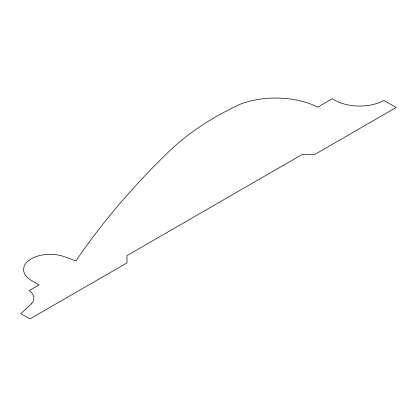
<?xml version="1.0" encoding="UTF-8"?>
<svg xmlns="http://www.w3.org/2000/svg" width="417" height="417" viewBox="0 0 417 417"><rect width="100%" height="100%" fill="white"/><g stroke="black" fill="none" stroke-linecap="round" stroke-linejoin="round"><path stroke-width="0.63" d="M31.369 303.878L20.85 313.662L29.951 318.916L126.992 262.887L126.992 255.595L302.143 154.478L314.767 154.478L396.15 107.492L383.906 100.419A35.247 20.35 0 0 1 332.391 98.667L317.749 107.122A64.129 37.024 0 0 0 239.723 104.406A309.482 178.679 0 0 0 167.973 152.45A1278.986 738.413 0 0 0 75.957 260.912L64.526 256.778A26.474 15.283 0 0 0 29.284 260.114A26.474 15.283 0 0 0 31.864 280.677L39.146 284.884L29.232 290.607A20.631 11.911 0 0 1 31.369 303.878"/></g></svg>
